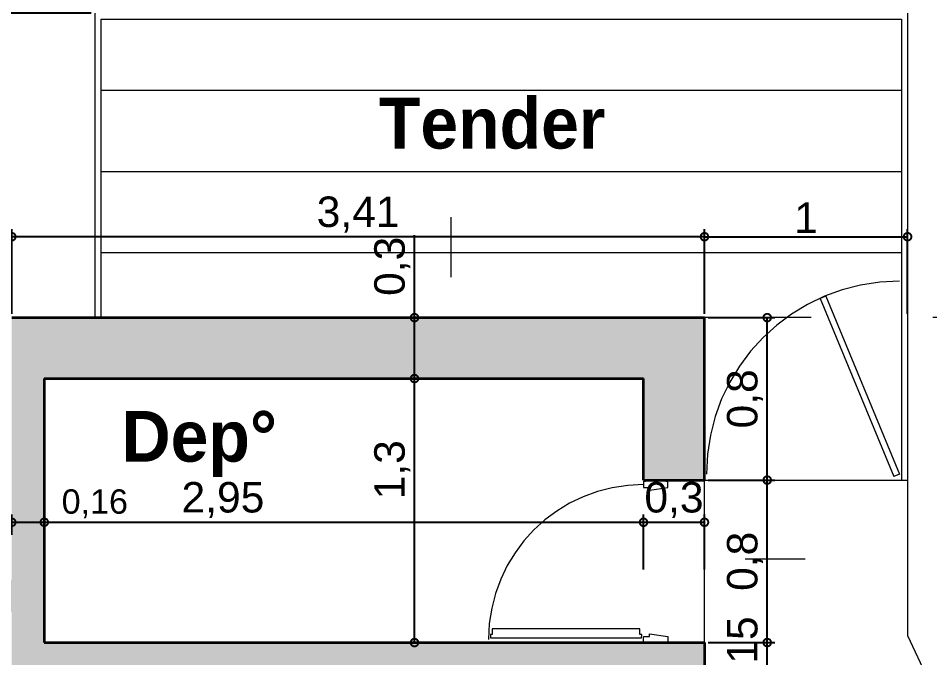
# Model space of a CAD drawing. Header units: millimetres. Extents: x 110427 to 125914, y 76277 to 76441.
# Drawn here: x 114104.615 to 114109.102, y 76392.343 to 76395.493 of the extents above; entities that cross this region are included whole.
import ezdxf

# ---------------------------------------------------------------- set-up
doc = ezdxf.new("R2010")
doc.units = ezdxf.units.MM
doc.linetypes.add('JIS_02_0.7', pattern=[1.35, 0.75, -0.6])
for name, color, linetype, lineweight in [('0.15', 6, 'Continuous', 15), ('04_CIVIL A CONSTRUIR', 250, 'Continuous', 35), ('06_CIVIL VISTAS GRUESA', 244, 'Continuous', 13), ('08_CIVIL VISTAS FINO', 251, 'Continuous', 5), ('09_CIVIL PROYECCIONES', 230, 'JIS_02_0.7', 5), ('11_CARPINTERIA Y MOBILIARIO', 141, 'Continuous', 9), ('12_HATCH', 8, 'Continuous', 9), ('13_COTAS', 8, 'Continuous', 9)]:
    doc.layers.add(name, color=color, linetype=linetype, lineweight=lineweight)
doc.layers.add('14_TEXTOS', color=4, linetype='Continuous')
doc.styles.add('JDS1', font='GOTHICB.TTF')
doc.styles.add('Swis721 BT', font='swiss.ttf')
doc.dimstyles.new('ISO-23', dxfattribs={"dimscale": 0.03, "dimtxt": 5, "dimasz": 2.5, "dimexe": 1.25, "dimexo": 0.625, "dimtad": 1, "dimtxsty": 'Swis721 BT', "dimblk": 'DOTSMALL', "dimcen": 2.5, "dimclrt": 150, "dimadec": 0, "dimazin": 0, "dimtfac": 1, "dimtmove": 0, "dimatfit": 3, "dimfxl": 0, "dimarcsym": 0})

# ---------------------------------------------------------------- blocks, each defined once
blk = doc.blocks.new('_DotSmall')
at = {"color": 0, "linetype": 'ByBlock', "const_width": 0.5}
blk.add_lwpolyline([(-0.0625, 0, 1), (0.0625, 0, 1)], format="xyb", close=True, dxfattribs=at)
blk = doc.blocks.new('*D294')
at = {"layer": '13_COTAS', "color": 0, "lineweight": -2}
for p, q in [((114104.7432, 76392.7788), (114104.7432, 76393.0481)), ((114107.6932, 76392.7788), (114107.6932, 76393.0481)), ((114104.7432, 76393.0106), (114107.6932, 76393.0106))]:
    blk.add_line(p, q, dxfattribs=at)
at = {"layer": 'Defpoints', "color": 0}
for p in [(114107.6932, 76393.0106), (114104.7432, 76392.7601), (114107.6932, 76392.7601)]:
    blk.add_point(p, dxfattribs=at)
at = {"layer": '13_COTAS', "color": 0, "lineweight": -2, "xscale": 0.075, "yscale": 0.075, "zscale": 0.075, "rotation": 180}
blk.add_blockref('_DotSmall', (114104.7432, 76393.0106), dxfattribs=at)
at = {"layer": '13_COTAS', "color": 0, "lineweight": -2, "xscale": 0.075, "yscale": 0.075, "zscale": 0.075}
blk.add_blockref('_DotSmall', (114107.6932, 76393.0106), dxfattribs=at)
at = {"layer": '13_COTAS', "color": 150, "insert": (114105.6227, 76393.1198), "char_height": 0.15, "attachment_point": 5, "style": 'Swis721 BT'}
blk.add_mtext('2,95', dxfattribs=at)
blk = doc.blocks.new('*D293')
at = {"layer": '13_COTAS', "color": 0, "lineweight": -2}
for p, q in [((114106.7605, 76393.7183), (114106.5282, 76393.7183)), ((114106.5657, 76392.4183), (114106.5657, 76393.7183)), ((114106.7605, 76392.4183), (114106.5282, 76392.4183))]:
    blk.add_line(p, q, dxfattribs=at)
at = {"layer": 'Defpoints', "color": 0}
for p in [(114106.5657, 76393.7183), (114106.7792, 76393.7183), (114106.7792, 76392.4183)]:
    blk.add_point(p, dxfattribs=at)
at = {"layer": '13_COTAS', "color": 0, "lineweight": -2, "xscale": 0.075, "yscale": 0.075, "zscale": 0.075}
for p, rotation in [((114106.5657, 76393.7183), 90), ((114106.5657, 76392.4183), 270)]:
    blk.add_blockref('_DotSmall', p, dxfattribs=dict(at, rotation=rotation))
at = {"layer": '13_COTAS', "color": 150, "insert": (114106.4565, 76393.2691), "char_height": 0.15, "attachment_point": 5, "rotation": 90, "style": 'Swis721 BT'}
blk.add_mtext('1,3', dxfattribs=at)
blk = doc.blocks.new('*D519')
at = {"layer": '13_COTAS', "color": 0, "lineweight": -2}
for p, q in [((114104.5832, 76392.9494), (114104.5832, 76393.0481)), ((114104.7432, 76392.9494), (114104.7432, 76393.0481)), ((114104.5832, 76393.0106), (114104.7432, 76393.0106)), ((114104.7432, 76393.0106), (114105.1656, 76393.0106))]:
    blk.add_line(p, q, dxfattribs=at)
at = {"layer": 'Defpoints', "color": 0}
for p in [(114104.7432, 76393.0106), (114104.5832, 76392.9306), (114104.7432, 76392.9306)]:
    blk.add_point(p, dxfattribs=at)
at = {"layer": '13_COTAS', "color": 0, "lineweight": -2, "xscale": 0.075, "yscale": 0.075, "zscale": 0.075, "rotation": 180}
blk.add_blockref('_DotSmall', (114104.5832, 76393.0106), dxfattribs=at)
at = {"layer": '13_COTAS', "color": 0, "lineweight": -2, "xscale": 0.075, "yscale": 0.075, "zscale": 0.075}
blk.add_blockref('_DotSmall', (114104.7432, 76393.0106), dxfattribs=at)
at = {"layer": '13_COTAS', "color": 150, "insert": (114104.9919, 76393.1017), "char_height": 0.12, "attachment_point": 5, "style": 'Swis721 BT'}
blk.add_mtext('0,16', dxfattribs=at)
blk = doc.blocks.new('*D520')
at = {"layer": '13_COTAS', "color": 0, "lineweight": -2}
for p, q in [((114107.6932, 76392.7788), (114107.6932, 76393.0481)), ((114107.9932, 76392.7788), (114107.9932, 76393.0481)), ((114107.6932, 76393.0106), (114107.9932, 76393.0106))]:
    blk.add_line(p, q, dxfattribs=at)
at = {"layer": 'Defpoints', "color": 0}
for p in [(114107.9932, 76393.0106), (114107.6932, 76392.7601), (114107.9932, 76392.7601)]:
    blk.add_point(p, dxfattribs=at)
at = {"layer": '13_COTAS', "color": 0, "lineweight": -2, "xscale": 0.075, "yscale": 0.075, "zscale": 0.075, "rotation": 180}
blk.add_blockref('_DotSmall', (114107.6932, 76393.0106), dxfattribs=at)
at = {"layer": '13_COTAS', "color": 0, "lineweight": -2, "xscale": 0.075, "yscale": 0.075, "zscale": 0.075}
blk.add_blockref('_DotSmall', (114107.9932, 76393.0106), dxfattribs=at)
at = {"layer": '13_COTAS', "color": 150, "insert": (114107.8432, 76393.1198), "char_height": 0.15, "attachment_point": 5, "style": 'Swis721 BT'}
blk.add_mtext('0,3', dxfattribs=at)
blk = doc.blocks.new('*D447')
at = {"layer": '13_COTAS', "color": 0, "lineweight": -2}
for p, q in [((114104.9744, 76395.5183), (114104.3542, 76395.5183)), ((114104.3917, 76395.5183), (114104.3917, 76394.0183)), ((114104.5644, 76394.0183), (114104.3542, 76394.0183))]:
    blk.add_line(p, q, dxfattribs=at)
at = {"layer": 'Defpoints', "color": 0}
for p in [(114104.9932, 76395.5183), (114104.3917, 76394.0183), (114104.5832, 76394.0183)]:
    blk.add_point(p, dxfattribs=at)
at = {"layer": '13_COTAS', "color": 0, "lineweight": -2, "xscale": 0.075, "yscale": 0.075, "zscale": 0.075}
for p, rotation in [((114104.3917, 76395.5183), 90), ((114104.3917, 76394.0183), 270)]:
    blk.add_blockref('_DotSmall', p, dxfattribs=dict(at, rotation=rotation))
at = {"layer": '13_COTAS', "color": 150, "insert": (114104.2825, 76394.7683), "char_height": 0.15, "attachment_point": 5, "rotation": 90, "style": 'Swis721 BT'}
blk.add_mtext('1,5', dxfattribs=at)
blk = doc.blocks.new('*D258')
at = {"layer": '13_COTAS', "color": 0, "lineweight": -2}
for p, q in [((114106.5657, 76394.0183), (114106.5657, 76394.4248)), ((114106.727, 76394.0183), (114106.5282, 76394.0183)), ((114106.5657, 76393.7183), (114106.5657, 76394.0183)), ((114106.727, 76393.7183), (114106.5282, 76393.7183))]:
    blk.add_line(p, q, dxfattribs=at)
at = {"layer": 'Defpoints', "color": 0}
for p in [(114106.5657, 76394.0183), (114106.7458, 76394.0183), (114106.7458, 76393.7183)]:
    blk.add_point(p, dxfattribs=at)
at = {"layer": '13_COTAS', "color": 0, "lineweight": -2, "xscale": 0.075, "yscale": 0.075, "zscale": 0.075}
for p, rotation in [((114106.5657, 76394.0183), 90), ((114106.5657, 76393.7183), 270)]:
    blk.add_blockref('_DotSmall', p, dxfattribs=dict(at, rotation=rotation))
at = {"layer": '13_COTAS', "color": 150, "insert": (114106.4565, 76394.271), "char_height": 0.15, "attachment_point": 5, "rotation": 90, "style": 'Swis721 BT'}
blk.add_mtext('0,3', dxfattribs=at)
blk = doc.blocks.new('*D316')
at = {"layer": '06_CIVIL VISTAS GRUESA', "color": 0, "lineweight": -2}
for p, q in [((114108.0119, 76392.4183), (114108.3397, 76392.4183)), ((114108.3022, 76392.2683), (114108.3022, 76392.4183)), ((114108.0119, 76392.2683), (114108.3397, 76392.2683))]:
    blk.add_line(p, q, dxfattribs=at)
at = {"layer": 'Defpoints', "color": 0}
for p in [(114107.9932, 76392.4183), (114108.3022, 76392.4183), (114107.9932, 76392.2683)]:
    blk.add_point(p, dxfattribs=at)
at = {"layer": '06_CIVIL VISTAS GRUESA', "color": 0, "lineweight": -2, "xscale": 0.075, "yscale": 0.075, "zscale": 0.075}
for p, rotation in [((114108.3022, 76392.4183), 90), ((114108.3022, 76392.2683), 270)]:
    blk.add_blockref('_DotSmall', p, dxfattribs=dict(at, rotation=rotation))
at = {"layer": '06_CIVIL VISTAS GRUESA', "color": 150, "insert": (114108.193, 76392.3433), "char_height": 0.15, "attachment_point": 5, "rotation": 90, "style": 'Swis721 BT'}
blk.add_mtext('0,15', dxfattribs=at)
blk = doc.blocks.new('*D317')
at = {"layer": '06_CIVIL VISTAS GRUESA', "color": 0, "lineweight": -2}
for p, q in [((114108.0119, 76393.2183), (114108.3397, 76393.2183)), ((114108.3022, 76392.4183), (114108.3022, 76393.2183)), ((114108.0119, 76392.4183), (114108.3397, 76392.4183))]:
    blk.add_line(p, q, dxfattribs=at)
at = {"layer": 'Defpoints', "color": 0}
for p in [(114107.9932, 76393.2183), (114108.3022, 76393.2183), (114107.9932, 76392.4183)]:
    blk.add_point(p, dxfattribs=at)
at = {"layer": '06_CIVIL VISTAS GRUESA', "color": 0, "lineweight": -2, "xscale": 0.075, "yscale": 0.075, "zscale": 0.075}
for p, rotation in [((114108.3022, 76393.2183), 90), ((114108.3022, 76392.4183), 270)]:
    blk.add_blockref('_DotSmall', p, dxfattribs=dict(at, rotation=rotation))
at = {"layer": '06_CIVIL VISTAS GRUESA', "color": 150, "insert": (114108.193, 76392.8183), "char_height": 0.15, "attachment_point": 5, "rotation": 90, "style": 'Swis721 BT'}
blk.add_mtext('0,8', dxfattribs=at)
blk = doc.blocks.new('*D318')
at = {"layer": '06_CIVIL VISTAS GRUESA', "color": 0, "lineweight": -2}
for p, q in [((114108.0119, 76394.0183), (114108.3397, 76394.0183)), ((114108.3022, 76393.2183), (114108.3022, 76394.0183)), ((114108.0119, 76393.2183), (114108.3397, 76393.2183))]:
    blk.add_line(p, q, dxfattribs=at)
at = {"layer": 'Defpoints', "color": 0}
for p in [(114107.9932, 76394.0183), (114108.3022, 76394.0183), (114107.9932, 76393.2183)]:
    blk.add_point(p, dxfattribs=at)
at = {"layer": '06_CIVIL VISTAS GRUESA', "color": 0, "lineweight": -2, "xscale": 0.075, "yscale": 0.075, "zscale": 0.075}
for p, rotation in [((114108.3022, 76394.0183), 90), ((114108.3022, 76393.2183), 270)]:
    blk.add_blockref('_DotSmall', p, dxfattribs=dict(at, rotation=rotation))
at = {"layer": '06_CIVIL VISTAS GRUESA', "color": 150, "insert": (114108.193, 76393.6183), "char_height": 0.15, "attachment_point": 5, "rotation": 90, "style": 'Swis721 BT'}
blk.add_mtext('0,8', dxfattribs=at)
blk = doc.blocks.new('*D319')
at = {"layer": '06_CIVIL VISTAS GRUESA', "color": 0, "lineweight": -2}
for p, q in [((114104.5832, 76394.0371), (114104.5832, 76394.4542)), ((114107.9932, 76394.0371), (114107.9932, 76394.4542)), ((114107.9932, 76394.4167), (114104.5832, 76394.4167))]:
    blk.add_line(p, q, dxfattribs=at)
at = {"layer": 'Defpoints', "color": 0}
for p in [(114104.5832, 76394.4167), (114104.5832, 76394.0183), (114107.9932, 76394.0183)]:
    blk.add_point(p, dxfattribs=at)
at = {"layer": '06_CIVIL VISTAS GRUESA', "color": 0, "lineweight": -2, "xscale": 0.075, "yscale": 0.075, "zscale": 0.075}
for p, rotation in [((114104.5832, 76394.4167), 180.0000006083294), ((114107.9932, 76394.4167), 6.083293868641704e-07)]:
    blk.add_blockref('_DotSmall', p, dxfattribs=dict(at, rotation=rotation))
at = {"layer": '06_CIVIL VISTAS GRUESA', "color": 150, "insert": (114106.2882, 76394.5258), "char_height": 0.15, "attachment_point": 5, "rotation": 0, "style": 'Swis721 BT'}
blk.add_mtext('3,41', dxfattribs=at)
blk = doc.blocks.new('*D419')
at = {"layer": '06_CIVIL VISTAS GRUESA', "color": 0, "lineweight": -2}
for p, q in [((114107.9932, 76394.0371), (114107.9932, 76394.4542)), ((114108.9932, 76394.0371), (114108.9932, 76394.4542)), ((114107.9932, 76394.4167), (114108.9932, 76394.4167))]:
    blk.add_line(p, q, dxfattribs=at)
at = {"layer": 'Defpoints', "color": 0}
for p in [(114108.9932, 76394.4167), (114107.9932, 76394.0183), (114108.9932, 76394.0183)]:
    blk.add_point(p, dxfattribs=at)
at = {"layer": '06_CIVIL VISTAS GRUESA', "color": 0, "lineweight": -2, "xscale": 0.075, "yscale": 0.075, "zscale": 0.075, "rotation": 180}
blk.add_blockref('_DotSmall', (114107.9932, 76394.4167), dxfattribs=at)
at = {"layer": '06_CIVIL VISTAS GRUESA', "color": 0, "lineweight": -2, "xscale": 0.075, "yscale": 0.075, "zscale": 0.075}
blk.add_blockref('_DotSmall', (114108.9932, 76394.4167), dxfattribs=at)
at = {"layer": '06_CIVIL VISTAS GRUESA', "color": 150, "insert": (114108.4932, 76394.5104), "char_height": 0.15, "attachment_point": 5, "style": 'Swis721 BT'}
blk.add_mtext('1', dxfattribs=at)

msp = doc.modelspace()

# ---------------------------------------------------------------- hatches: boundary and pattern name
at = {"layer": '12_HATCH'}
h = msp.add_hatch(color=1, dxfattribs=at)
h.dxf.hatch_style = 1
h.paths.add_polyline_path([(114107.9932, 76394.0183), (114104.5832, 76394.0183), (114104.5832, 76392.7283), (114103.7832, 76392.7283), (114103.7832, 76392.5683), (114104.5832, 76392.5683), (114104.5832, 76392.1573), (114104.5832, 76390.6683), (114103.7832, 76390.6683), (114103.7832, 76390.5083), (114104.5832, 76390.5083), (114104.5832, 76390.3183), (114105.4432, 76390.3183), (114105.4432, 76390.3533), (114104.7432, 76390.3533), (114104.7432, 76390.4333), (114105.4432, 76390.4333), (114105.4432, 76390.4683), (114104.7432, 76390.4683), (114104.7432, 76392.2683), (114106.1432, 76392.2683), (114106.1432, 76390.3183), (114106.2932, 76390.3183), (114106.2932, 76392.2683), (114107.9932, 76392.2683), (114107.9932, 76392.4183), (114104.7432, 76392.4183), (114104.7432, 76393.7183), (114107.6932, 76393.7183), (114107.6932, 76393.2183), (114107.9932, 76393.2183)])

# ---------------------------------------------------------------- linework, layer by layer
at = {"layer": '0.15'}
for p, q in [((114104.9932, 76394.0183), (114104.9932, 76395.5183)), ((114108.9932, 76395.5183), (114108.9932, 76393.2183)), ((114105.0232, 76394.0183), (114105.0232, 76395.4883)), ((114105.0232, 76395.4883), (114108.9632, 76395.4883)), ((114108.9632, 76395.4883), (114108.9632, 76393.2183)), ((114105.0232, 76395.1383), (114108.9632, 76395.1383)), ((114105.0232, 76394.7383), (114108.9632, 76394.7383)), ((114105.0232, 76394.3383), (114108.9632, 76394.3383)), ((114108.563, 76394.1119), (114108.9255, 76393.2368)), ((114108.5907, 76394.1234), (114108.9532, 76393.2483)), ((114107.7565, 76393.2183), (114108.9632, 76393.2183)), ((114108.9532, 76393.2483), (114108.9255, 76393.2368)), ((114108.9632, 76393.2183), (114108.9932, 76393.2183)), ((114108.9932, 76393.2183), (114108.9932, 76392.4525)), ((114108.9932, 76392.4525), (114113.616, 76382.5389))]:
    msp.add_line(p, q, dxfattribs=at)
at = {"layer": '04_CIVIL A CONSTRUIR'}
for p, q in [((114104.5832, 76394.0183), (114107.9932, 76394.0183)), ((114107.9932, 76393.2183), (114107.9932, 76394.0183)), ((114104.7432, 76393.7183), (114107.6932, 76393.7183)), ((114104.7432, 76393.7183), (114104.7432, 76392.4183)), ((114107.6932, 76393.2183), (114107.6932, 76393.7183)), ((114107.6932, 76393.2183), (114107.9932, 76393.2183)), ((114104.7432, 76392.4183), (114107.9932, 76392.4183)), ((114107.9932, 76392.4183), (114107.9932, 76392.2683))]:
    msp.add_line(p, q, dxfattribs=at)
at = {"layer": '06_CIVIL VISTAS GRUESA'}
msp.add_line((114108.5907, 76394.1234), (114108.563, 76394.1119), dxfattribs=at)
at = {"layer": '08_CIVIL VISTAS FINO'}
msp.add_line((114107.9932, 76392.4183), (114107.9932, 76393.2183), dxfattribs=at)
at = {"layer": '09_CIVIL PROYECCIONES'}
msp.add_line((114109.868, 76394.0183), (114084.4802, 76394.0183), dxfattribs=at)
at = {"layer": '09_CIVIL PROYECCIONES', "ltscale": 2}
for centre, radius in [((114108.9532, 76393.2483), 0.95), ((114107.6932, 76392.4333), 0.763)]:
    msp.add_arc(centre, radius, 90, 180, dxfattribs=at)
at = {"layer": '11_CARPINTERIA Y MOBILIARIO'}
for points in [[(114107.7032, 76393.2113), (114107.6932, 76393.2113), (114107.6932, 76393.1813), (114107.7222, 76393.1813), (114107.7222, 76393.1691), (114107.8132, 76393.1811), (114107.8132, 76393.2113), (114107.8032, 76393.2113)], [(114107.7032, 76392.4183), (114107.6932, 76392.4183), (114107.6932, 76392.4483), (114107.7222, 76392.4483), (114107.7222, 76392.4605), (114107.8132, 76392.4485), (114107.8132, 76392.4183), (114107.8032, 76392.4183)]]:
    msp.add_lwpolyline(points, dxfattribs=at)
msp.add_lwpolyline([(114106.9391, 76392.4573), (114106.9405, 76392.4418), (114107.6829, 76392.4418), (114107.6842, 76392.4573), (114107.6757, 76392.4573), (114107.6757, 76392.4858), (114106.9477, 76392.4858), (114106.9477, 76392.4573)], close=True, dxfattribs=at)
at = {"layer": '13_COTAS'}
for p, q in [((114106.7458, 76394.2183), (114106.7458, 76394.5131)), ((114108.1932, 76392.8306), (114108.4887, 76392.8306))]:
    msp.add_line(p, q, dxfattribs=at)

# ---------------------------------------------------------------- texts
at = {"layer": '14_TEXTOS', "char_height": 0.25, "width": 1.378078, "attachment_point": 5, "style": 'JDS1'}
for s, insert in [('Tender', (114106.9478, 76394.9741)), ('Dep%%D', (114105.5064, 76393.3964))]:
    msp.add_mtext(s, dxfattribs=dict(at, insert=insert))

# ---------------------------------------------------------------- dimensions: what is measured, and where the dimension line sits
at = {"layer": '06_CIVIL VISTAS GRUESA'}
for p1, p2, distance, picture, middle in [((114107.9932, 76394.0183), (114104.5832, 76394.0183), -0.3984, '*D319', (114106.2882, 76394.5258)), ((114107.9932, 76393.2183), (114107.9932, 76394.0183), -0.309, '*D318', (114108.193, 76393.6183)), ((114107.9932, 76392.4183), (114107.9932, 76393.2183), -0.309, '*D317', (114108.193, 76392.8183))]:
    dim = msp.add_aligned_dim(p1=p1, p2=p2, distance=distance, dimstyle='ISO-23', override={"dimfxl": 100, "dimarcsym": 2}, dxfattribs=at)
    dim.commit()
    dim.dimension.update_dxf_attribs({"geometry": picture, "text_midpoint": middle})
dim = msp.add_linear_dim(base=(114108.9932, 76394.4167), p1=(114107.9932, 76394.0183), p2=(114108.9932, 76394.0183), dimstyle='ISO-23', override={"dimfxl": 100, "dimarcsym": 2}, dxfattribs=at)
dim.commit()
dim.dimension.update_dxf_attribs({"geometry": '*D419', "text_midpoint": (114108.4932, 76394.5104)})
dim = msp.add_linear_dim(base=(114108.3022, 76392.4183), p1=(114107.9932, 76392.2683), p2=(114107.9932, 76392.4183), angle=90, dimstyle='ISO-23', override={"dimfxl": 100, "dimarcsym": 2}, dxfattribs=at)
dim.commit()
dim.dimension.update_dxf_attribs({"geometry": '*D316', "text_midpoint": (114108.3022, 76392.3433), "dimtype": 161})
at = {"layer": '13_COTAS'}
dim = msp.add_linear_dim(base=(114104.3917, 76394.0183), p1=(114104.9932, 76395.5183), p2=(114104.5832, 76394.0183), angle=90, dimstyle='ISO-23', dxfattribs=at)
dim.commit()
dim.dimension.update_dxf_attribs({"geometry": '*D447', "text_midpoint": (114104.2825, 76394.7683)})
for base, p1, p2, picture, middle in [((114106.5657, 76394.0183), (114106.7458, 76393.7183), (114106.7458, 76394.0183), '*D258', (114106.5657, 76394.271)), ((114106.5657, 76393.7183), (114106.7792, 76392.4183), (114106.7792, 76393.7183), '*D293', (114106.5657, 76393.2691))]:
    dim = msp.add_linear_dim(base=base, p1=p1, p2=p2, angle=90, dimstyle='ISO-23', dxfattribs=at)
    dim.commit()
    dim.dimension.update_dxf_attribs({"geometry": picture, "text_midpoint": middle, "dimtype": 160})
for base, p1, p2, picture, middle in [((114107.6932, 76393.0106), (114104.7432, 76392.7601), (114107.6932, 76392.7601), '*D294', (114105.6227, 76393.0106)), ((114107.9932, 76393.0106), (114107.6932, 76392.7601), (114107.9932, 76392.7601), '*D520', (114107.8432, 76393.0106))]:
    dim = msp.add_linear_dim(base=base, p1=p1, p2=p2, dimstyle='ISO-23', dxfattribs=at)
    dim.commit()
    dim.dimension.update_dxf_attribs({"geometry": picture, "text_midpoint": middle, "dimtype": 160})
dim = msp.add_linear_dim(base=(114104.7432, 76393.0106), p1=(114104.5832, 76392.9306), p2=(114104.7432, 76392.9306), dimstyle='ISO-23', override={"dimtxt": 4}, dxfattribs=at)
dim.commit()
dim.dimension.update_dxf_attribs({"geometry": '*D519', "text_midpoint": (114104.9919, 76393.1017)})

doc.saveas('drawing.dxf')
